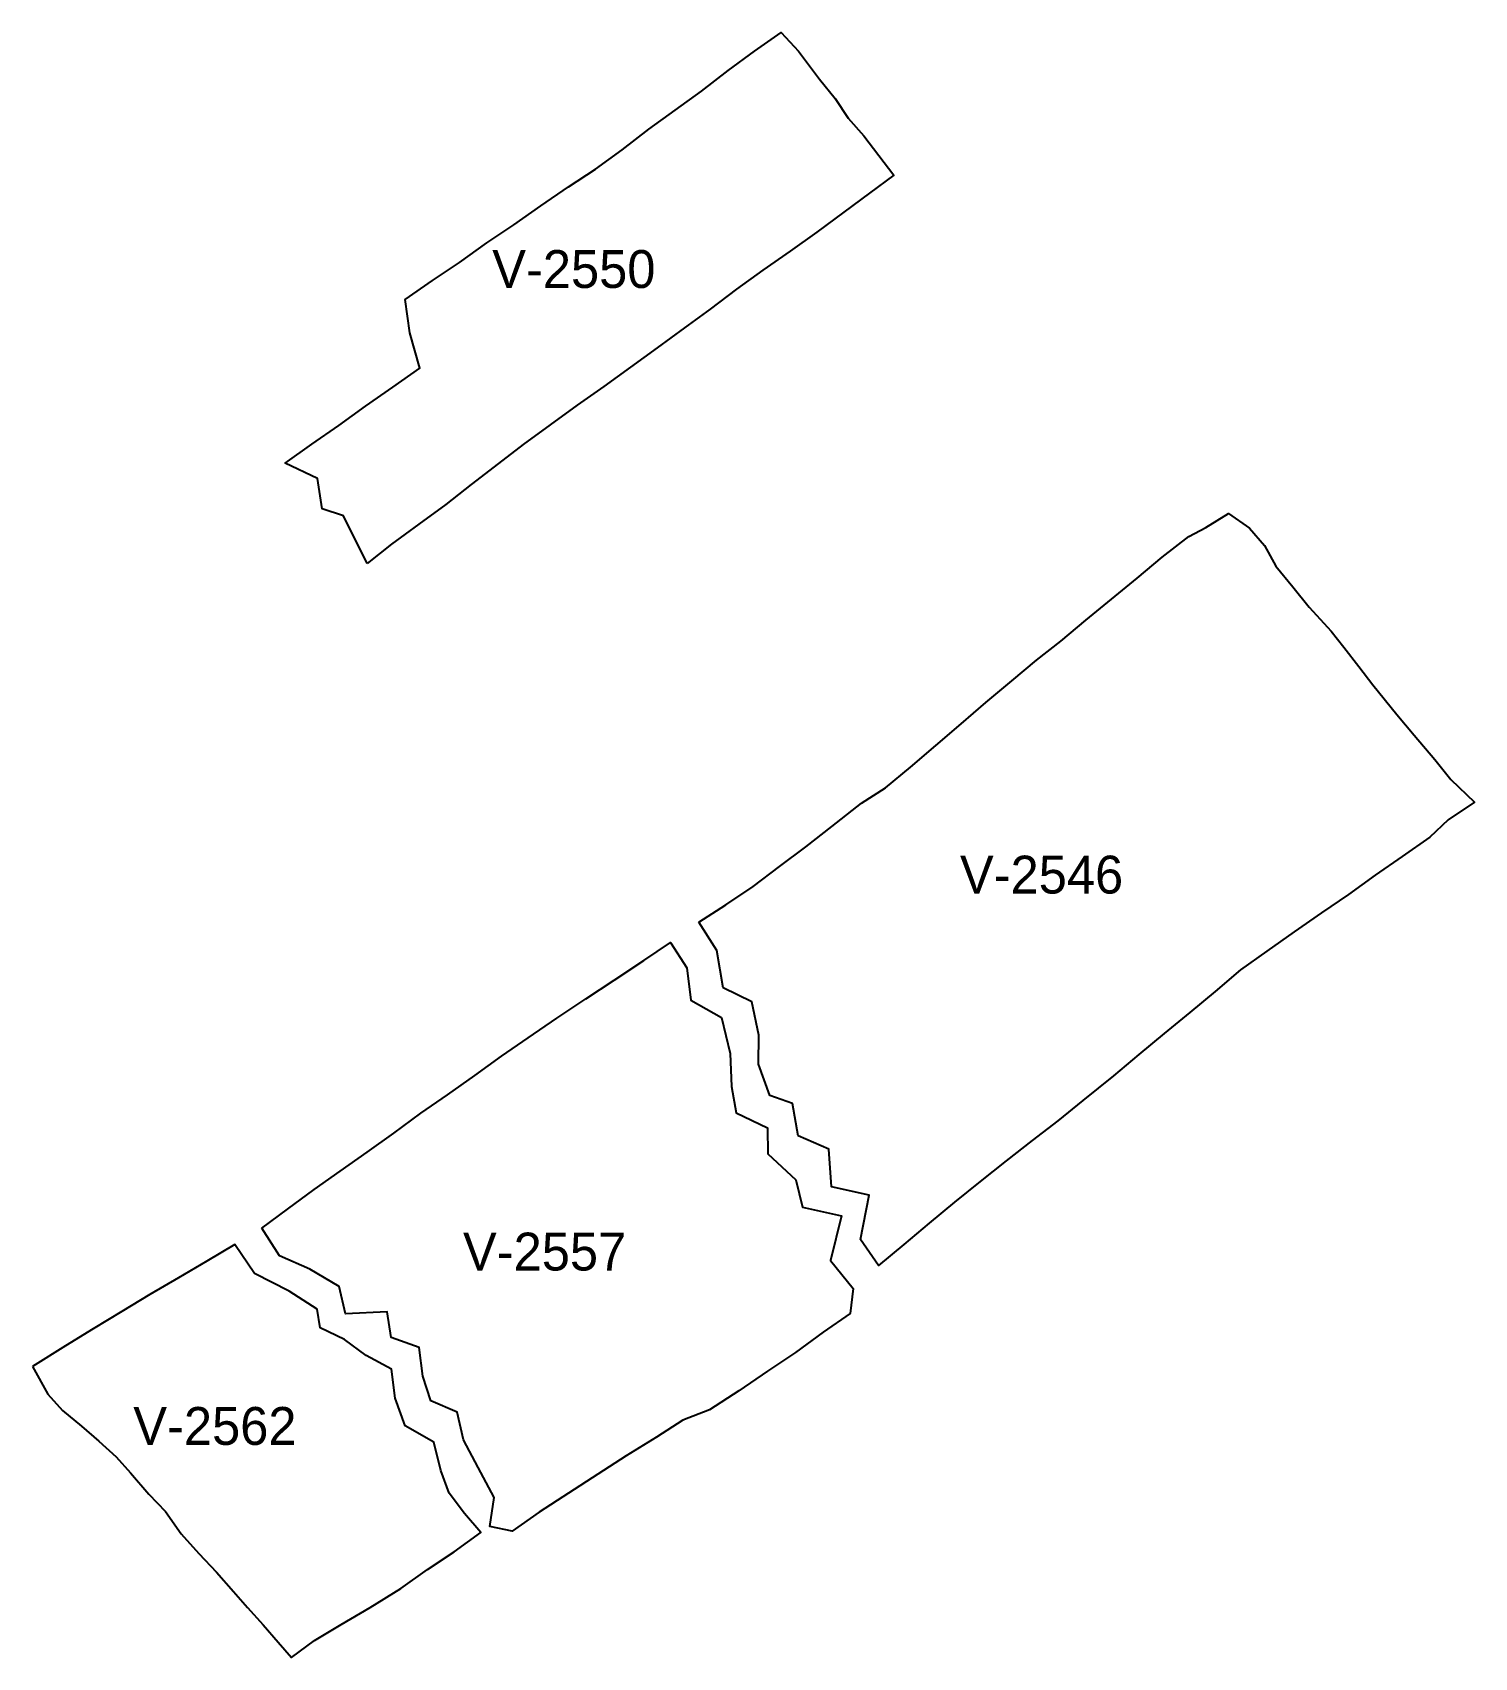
# Model space of a CAD drawing. Extents: x 1054242 to 1054547, y 1554201 to 1554545.
import ezdxf
from ezdxf.enums import TextEntityAlignment as Align

# ---------------------------------------------------------------- set-up
doc = ezdxf.new("R2010")
doc.units = 0
doc.header["$MEASUREMENT"] = 0

msp = doc.modelspace()

# ---------------------------------------------------------------- linework, layer by layer
msp.add_lwpolyline([(1054312.66, 1554433), (1054307.65, 1554443.14), (1054303.13, 1554444.57), (1054302.12, 1554450.98), (1054295.28, 1554454.25), (1054300.93, 1554458.26), (1054306.69, 1554462.27), (1054312.34, 1554466.34), (1054318.11, 1554470.35), (1054323.85, 1554474.4), (1054321.71, 1554481.85), (1054320.75, 1554488.89), (1054326.54, 1554492.94), (1054332.26, 1554496.77), (1054337.99, 1554500.89), (1054343.77, 1554504.77), (1054349.48, 1554508.78), (1054355.31, 1554512.76), (1054361.06, 1554516.54), (1054366.68, 1554520.6), (1054372.37, 1554524.96), (1054377.93, 1554529.05), (1054383.51, 1554533.05), (1054389.16, 1554537.4), (1054394.75, 1554541.54), (1054400.34, 1554545.47), (1054404.03, 1554541.5), (1054408.48, 1554535.58), (1054411.81, 1554531.47), (1054414.58, 1554527.34), (1054417.91, 1554523.59), (1054424.22, 1554515.24), (1054419.06, 1554511.46), (1054413.61, 1554507.42), (1054407.92, 1554503.2), (1054402.29, 1554499.19), (1054396.5, 1554495.15), (1054390.93, 1554491.09), (1054385.33, 1554486.91), (1054379.91, 1554482.94), (1054374.11, 1554478.66), (1054368.43, 1554474.6), (1054362.79, 1554470.47), (1054357.14, 1554466.51), (1054351.45, 1554462.35), (1054345.71, 1554458.22), (1054340.48, 1554454.21), (1054334.73, 1554449.72), (1054329.31, 1554445.49), (1054323.64, 1554441.32), (1054317.86, 1554437.13), (1054312.66, 1554433)])
at = {"color": 255}
msp.add_lwpolyline([(1054382.93, 1554357.06), (1054388.62, 1554360.72), (1054394.43, 1554364.63), (1054399.99, 1554368.82), (1054405.61, 1554373), (1054411.1, 1554377.29), (1054417.4, 1554382.26), (1054422.45, 1554385.51), (1054427.74, 1554389.89), (1054433.15, 1554394.46), (1054438.46, 1554399.05), (1054443.75, 1554403.58), (1054449.2, 1554408.16), (1054454.47, 1554412.53), (1054459.58, 1554416.55), (1054464.91, 1554420.99), (1054470.32, 1554425.47), (1054475.76, 1554429.9), (1054481.09, 1554434.34), (1054486.68, 1554438.72), (1054490.34, 1554440.66), (1054495.15, 1554443.63), (1054499.6, 1554440.53), (1054502.72, 1554436.85), (1054505.11, 1554432.45), (1054508.72, 1554428.1), (1054512.23, 1554423.75), (1054516.88, 1554418.67), (1054519.55, 1554415.28), (1054522.74, 1554411.21), (1054525.67, 1554407.3), (1054530.74, 1554401.02), (1054534.47, 1554396.67), (1054538.84, 1554391.48), (1054542.22, 1554387.28), (1054547.22, 1554382.47), (1054541.63, 1554378.74), (1054537.76, 1554375.03), (1054531.9, 1554370.96), (1054526.18, 1554367.02), (1054520.56, 1554362.92), (1054514.81, 1554359.02), (1054509.05, 1554355.03), (1054503.27, 1554350.94), (1054497.67, 1554346.94), (1054492.32, 1554342.36), (1054486.95, 1554337.89), (1054481.52, 1554333.46), (1054476.13, 1554329.01), (1054470.79, 1554324.54), (1054464.25, 1554319.26), (1054458.94, 1554315.01), (1054453.51, 1554310.81), (1054448, 1554306.48), (1054442.54, 1554302.1), (1054437.09, 1554297.75), (1054431.68, 1554293.33), (1054426.32, 1554288.82), (1054420.97, 1554284.37), (1054417.15, 1554289.84), (1054419.03, 1554299.26), (1054411.01, 1554301.01), (1054410.46, 1554308.97), (1054403.95, 1554311.82), (1054402.78, 1554318.66), (1054397.97, 1554320.38), (1054395.54, 1554326.95), (1054395.64, 1554333.09), (1054394.12, 1554340.16), (1054388.08, 1554343.13), (1054386.76, 1554351.09)], close=True, dxfattribs=at)
for points in [[(1054290.35, 1554292.22), (1054295.83, 1554296.28), (1054301.47, 1554300.42), (1054306.94, 1554304.3), (1054312.69, 1554308.33), (1054318.31, 1554312.39), (1054324.04, 1554316.62), (1054329.68, 1554320.49), (1054335.45, 1554324.59), (1054341.15, 1554328.67), (1054346.75, 1554332.55), (1054352.86, 1554336.71), (1054359, 1554340.8), (1054364.98, 1554344.74), (1054371.26, 1554348.97), (1054376.93, 1554352.77), (1054380.41, 1554347.36), (1054381.25, 1554340.56), (1054387.71, 1554336.9), (1054389.58, 1554329.26), (1054389.85, 1554322.22), (1054390.81, 1554316.68), (1054397.46, 1554313.53), (1054397.52, 1554308.01), (1054403.44, 1554302.49), (1054404.89, 1554296.72), (1054413.14, 1554294.86), (1054410.84, 1554285.4), (1054415.59, 1554279.44), (1054414.97, 1554274.2), (1054409.23, 1554270.24), (1054403.39, 1554265.93), (1054397.46, 1554261.94), (1054391.4, 1554257.8), (1054385.21, 1554253.81), (1054379.52, 1554251.6), (1054373.94, 1554247.97), (1054367.55, 1554244.07), (1054361.5, 1554240.19), (1054355.3, 1554236.12), (1054349.09, 1554232.08), (1054343.38, 1554228.05), (1054338.68, 1554229.07), (1054339.55, 1554235.23), (1054336.22, 1554241.57), (1054333.1, 1554247.45), (1054331.75, 1554253.3), (1054326.14, 1554255.7), (1054324.47, 1554260.88), (1054323.71, 1554266.99), (1054317.74, 1554269.09), (1054316.9, 1554274.51), (1054308.11, 1554274.13), (1054306.72, 1554279.9), (1054300.52, 1554283.58), (1054294.07, 1554286.36)], [(1054241.79, 1554262.95), (1054245.07, 1554257.11), (1054248.17, 1554253.67), (1054252.16, 1554250.33), (1054255.84, 1554247.17), (1054259.53, 1554243.84), (1054262.53, 1554240.45), (1054266.42, 1554235.92), (1054269.94, 1554232.22), (1054273.29, 1554227.52), (1054277.03, 1554223.35), (1054280.74, 1554219.38), (1054284.34, 1554215.33), (1054287.33, 1554211.91), (1054290.64, 1554208.24), (1054293.82, 1554204.6), (1054296.66, 1554201.33), (1054301.54, 1554204.96), (1054307.14, 1554208.34), (1054313.29, 1554211.9), (1054319.83, 1554215.94), (1054325.46, 1554219.99), (1054331.08, 1554223.74), (1054336.77, 1554227.82), (1054333.27, 1554231.86), (1054330.02, 1554236.1), (1054328.26, 1554240.91), (1054326.81, 1554246.92), (1054320.74, 1554250.42), (1054318.61, 1554256.27), (1054317.8, 1554262.38), (1054312.43, 1554265.26), (1054307.87, 1554268.69), (1054302.72, 1554271.16), (1054302.07, 1554275.08), (1054296.14, 1554278.9), (1054288.8, 1554282.66), (1054284.62, 1554288.8), (1054278.73, 1554285.27), (1054272.7, 1554281.76), (1054266.66, 1554278.23), (1054260.73, 1554274.62), (1054254.67, 1554270.91), (1054248.76, 1554267.32)]]:
    msp.add_lwpolyline(points, close=True)

# ---------------------------------------------------------------- texts
at = {"color": 7, "true_color": 0xffffff}
for s, p in [('V-2550', (1054339.16, 1554488.96)), ('V-2546', (1054438.23, 1554360.71)), ('V-2557', (1054332.97, 1554280.88)), ('V-2562', (1054263.13, 1554243.95))]:
    msp.add_text(s, height=8.019, dxfattribs=at).set_placement(p, align=Align.BOTTOM_LEFT)

doc.saveas('drawing.dxf')
